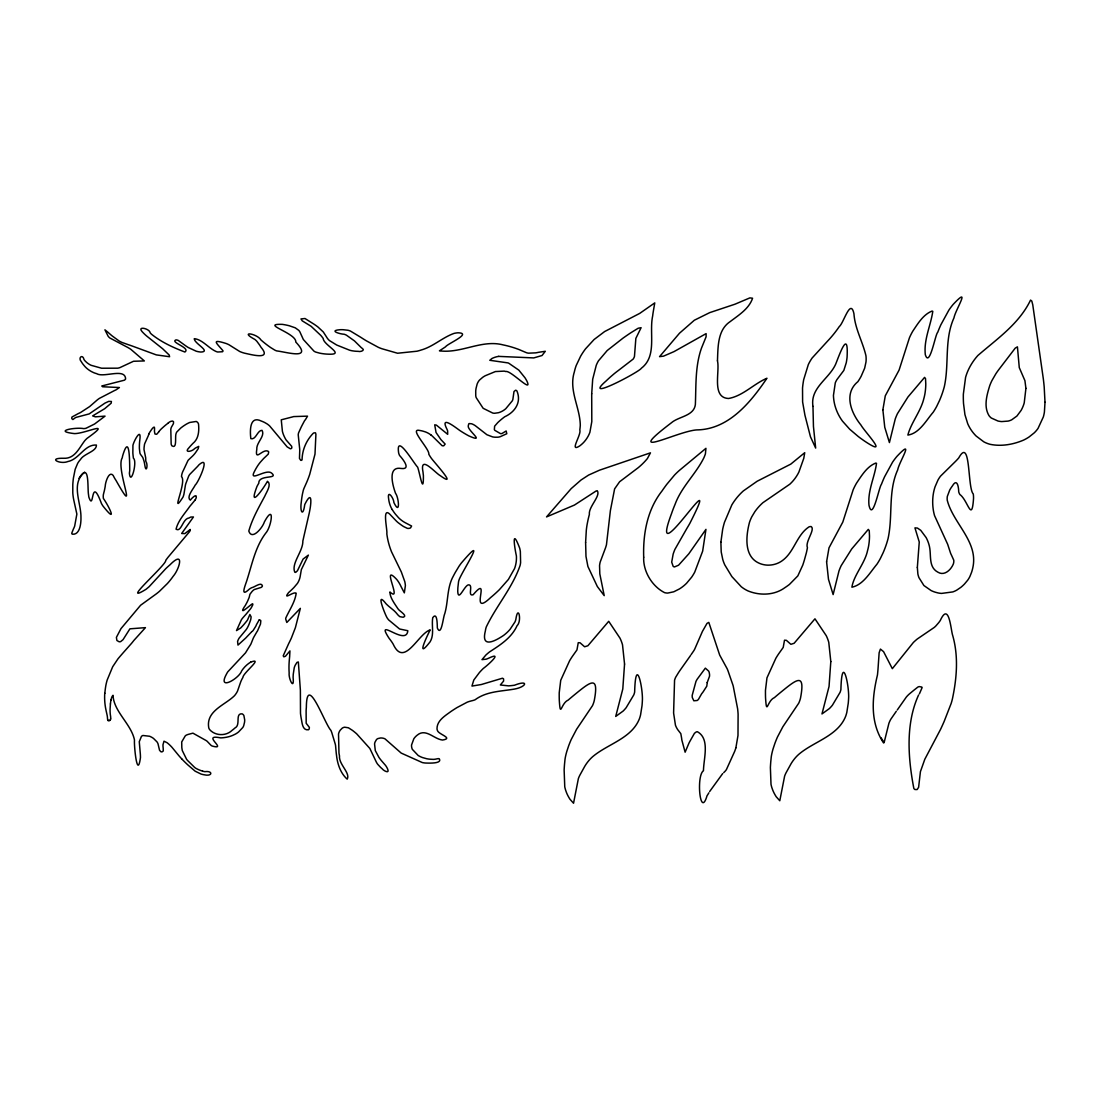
<?xml version="1.0" encoding="UTF-8"?>
<svg xmlns="http://www.w3.org/2000/svg" width="1100" height="1100" viewBox="0 0 1100 1100"><rect width="100%" height="100%" fill="white"/><g stroke="black" fill="none" stroke-linecap="round" stroke-linejoin="round"><path stroke-width="1.5" d="M104.871 693.303L104.954 692.175A82.912 82.912 0 0 1 105.366 688.572L105.765 685.974A54.945 54.945 0 0 1 107.167 680.061L112.681 666.751L117.989 658.804A400.551 400.551 0 0 1 124.575 651.2L131.354 643.569A83.627 83.627 0 0 0 133.787 640.544L145.434 627.646L129.91 628.829L123.062 639.636L120.684 641.602A4.042 4.042 0 0 1 119.116 641.754L116.916 640.516L116.394 637.381L120.986 628.623L140.608 605.248L156.131 594A62.645 62.645 0 0 0 159.514 591.264L167.392 583.536A71.651 71.651 0 0 0 173.14 576.317C179.561 568.989 184.965 549.56 169.936 564.864A153.395 153.395 0 0 0 165.935 568.48L149.146 586.685A144.897 144.897 0 0 1 145.998 589.311C118.91 605.935 166.843 564.561 165.743 560.34A97.556 97.556 0 0 1 168.066 557.232L189.778 531.396L190.259 529.471L184.827 533.61L181.651 533.5L193.449 516.986L190.809 517.041A35.777 35.777 0 0 0 188.939 518.018C182.71 518.609 181.363 532.592 176.055 529.169C178.173 520.465 184.759 513.618 189.778 506.426A60.101 60.101 0 0 1 191.565 504.295L195.167 499.936M110.426 703.931L110.11 708.758A37.386 37.386 0 0 0 110.302 714.45L110.536 715.935A12.664 12.664 0 0 1 110.674 718.987M110.605 718.974L110.275 719.964M110.949 700.067L111.719 697.304A7.04 7.04 0 0 1 113.011 695.31C113.795 711.755 131.271 724.034 134.489 740.039C133.884 744.975 137.266 780.271 140.456 757.652A50.971 50.971 0 0 0 140.167 752.166L139.274 741.689L141.446 736.381A4.414 4.414 0 0 1 142.959 735.487L149.6 736.258A18.562 18.562 0 0 1 153.532 738.444L156.998 741.895A10.299 10.299 0 0 1 158.001 743.765L159.541 750.255L160.82 751.685A2.337 2.337 0 0 0 162.113 751.836L163.295 750.956L163.171 747.945A18.659 18.659 0 0 1 163.034 746.68A20.199 20.199 0 0 1 162.979 744.769L163.983 741.194L167.09 742.72A40.177 40.177 0 0 1 172.026 747.367L178.654 755.425A71.679 71.679 0 0 0 181.074 758.175L181.761 758.918M735.886 747.794L737.99 735.487L738.1 714.258A97.804 97.804 0 0 0 737.619 708.758L733.232 686.111A44.797 44.797 0 0 0 732.229 683.045L728.049 670.945A28.848 28.848 0 0 0 727.031 668.511L719.689 655.091L708.812 622.394L707.011 623.384L702.419 631.428L694.76 649.027A21.175 21.175 0 0 1 693.756 650.801L691.089 654.665M148.761 434.294L148.39 435.462A5.335 5.335 0 0 1 148.101 436.15L144.911 443.217A8.113 8.113 0 0 0 144.471 444.538L144.1 447.384A43.464 43.464 0 0 0 144.004 449.57L145.667 457.683A21.464 21.464 0 0 1 145.736 459.291L145.75 460.295A9.694 9.694 0 0 0 145.86 461.409C148.39 464.846 146.066 473.88 144.856 465.369A43.409 43.409 0 0 0 144.017 461.161L142.986 458.013A8.113 8.113 0 0 0 142.189 456.651L140.47 454.341A6.05 6.05 0 0 1 139.892 453.007L139.384 448.442A61.16 61.16 0 0 1 139.507 443.107A46.186 46.186 0 0 1 139.769 440.33C141.57 427.391 135.094 438.914 133.499 443.506A11.44 11.44 0 0 0 132.935 445.39L132.853 453.035A86.625 86.625 0 0 0 133.416 458.205C137.679 461.354 130.653 486.86 129.387 473.151A109.299 109.299 0 0 0 129.731 470.594C129.649 463.526 129.841 431.516 122.664 455.785A25.96 25.96 0 0 0 122.251 457.848C115.294 468.696 139.425 522.019 116.036 480.466A44.193 44.193 0 0 1 114.51 478.019L113.905 476.905A26.62 26.62 0 0 1 113.19 475.447C108.996 470.319 105.311 482.474 105.243 486.076A73.177 73.177 0 0 1 104.239 491.164A43.629 43.629 0 0 1 103.964 492.195L103.4 494.478A11.371 11.371 0 0 0 103.249 496.018A13.062 13.062 0 0 0 103.4 498.479C108.873 506.22 118.236 525.305 102.946 505.986A38.321 38.321 0 0 1 101.434 503.484C90.448 473.811 94.297 512.504 88.894 497.214A22.949 22.949 0 0 1 88.578 494.973C87.203 488.428 90.021 460.694 79.008 478.335M709.651 791.519L722.673 773.589M708.881 792.811L707.905 794.434A39.985 39.985 0 0 1 707.025 795.768C700.109 819.239 696.053 775.555 703.45 770.77C703.697 758.065 710.091 738.87 697.469 731.761A4.056 4.056 0 0 0 696.286 731.926L694.444 733.315L689.576 741.895A6.339 6.339 0 0 1 688.999 743.023L685.121 752.194L681.849 740.053A36.836 36.836 0 0 1 681.615 738.141L680.817 733.659L678.576 730.758A16.5 16.5 0 0 1 677.188 728.819L676.486 727.554A21.931 21.931 0 0 1 675.441 725.161L673.599 713.02L674.561 680.199A23.595 23.595 0 0 1 675.634 677.325L678.714 672.279A40.521 40.521 0 0 0 679.731 670.78L690.484 655.586M919.394 693.852L922.13 687.61A1.471 1.471 0 0 0 921.745 687.046L919.242 686.592A5.404 5.404 0 0 0 917.854 687.087L913.577 690.456A48.441 48.441 0 0 1 912.532 691.336L909.879 693.509A28.27 28.27 0 0 0 906.317 697.07L897.284 709.968M918.582 695.021C905.424 723.718 908.036 758.161 913.839 788.411A3.053 3.053 0 0 0 914.952 789.511L917.152 789.553L918.61 787.298L920.425 771.636L924.811 759.247L940.527 729.424A292.353 292.353 0 0 0 944.171 721.394L951.156 703.464A65.106 65.106 0 0 0 952.435 698.789C956.918 677.614 958.636 655.6 952.435 634.576C950.702 627.921 948.736 601.947 940.321 620.414A34.251 34.251 0 0 1 938.63 622.751L935.963 625.831A22.921 22.921 0 0 1 934.189 627.481L917.29 638.99A57.145 57.145 0 0 0 913.344 642.51L892.334 668.676L883.575 651.668L880.426 649.082L879.134 652.768L878.006 669.144A241.532 241.532 0 0 1 877.456 674.96C872.039 697.565 869.784 722.164 883.548 742.912M158.744 431.874L157.08 433.895A2.365 2.365 0 0 1 156.324 434.294L154.963 433.978L154.468 431.544A18.934 18.934 0 0 1 154.591 428.918C154.976 424.132 151.209 430.004 150.315 431.406A10.409 10.409 0 0 0 148.761 434.294M896.294 711.301L890.835 719.194A26.304 26.304 0 0 0 888.91 723.319L884.111 742.61L881.045 737.77M723.731 772.612L724.735 771.636A16.431 16.431 0 0 0 726.399 769.615L734.607 751.52A45.045 45.045 0 0 0 735.886 747.794M252.038 631.51L252.505 631.098A6.834 6.834 0 0 0 253.206 630.382L255.764 626.285A14.41 14.41 0 0 0 256.465 624.649L259.091 620.043M251.556 631.895L246.758 636.941A74.044 74.044 0 0 1 245.575 638.192L237.985 645.081L237.586 641.52A13.709 13.709 0 0 1 239.113 638.151L246.042 629.805A19.718 19.718 0 0 0 247.472 627.591L248.407 625.721A57.117 57.117 0 0 0 249.232 623.796L250.566 620.152A13.984 13.984 0 0 0 250.786 619.259A16.17 16.17 0 0 0 251.089 616.77L249.879 614.515L247.583 619.836A21.271 21.271 0 0 1 246.785 620.991L243.994 624.388A88.921 88.921 0 0 1 240.611 628.018L236.514 630.589L241.271 620.015A14.644 14.644 0 0 1 242.357 618.393L244.64 615.78A117.948 117.948 0 0 0 246.345 613.882L250.415 608.96A24.997 24.997 0 0 0 251.419 607.502L252.78 604.821A1.746 1.746 0 0 0 252.629 603.763C250.938 604.065 238.026 616.839 244.406 606.746A15.001 15.001 0 0 0 245.369 605.357L246.936 602.484A84.219 84.219 0 0 0 247.789 600.71L249.067 597.644A13.269 13.269 0 0 0 249.425 596.42L249.81 594.784A4.221 4.221 0 0 1 250.126 594L252.12 591.415A13.269 13.269 0 0 1 254.21 589.572L261.044 587.455A2.461 2.461 0 0 0 262.433 585.915C261.442 581.405 254.526 587.317 251.666 587.716A18.961 18.961 0 0 0 249.343 589.105C239.03 598.84 246.235 583.357 247.363 578.82C252.34 563.104 255.571 546.521 265.76 533.115C271.686 526.515 275.014 502.246 264.344 521.991C262.79 527.299 252.038 540.966 248.806 531.066C252.23 518.815 258.72 507.485 264.729 496.293C266.337 492.388 272.016 484.289 267.438 481.277C263.532 488.496 247.844 510.496 256.96 486.489A53.501 53.501 0 0 1 258.803 483.203C258.363 474.251 279.166 479.49 271.576 473.082C266.118 468.284 248.188 483.106 254.554 471.24A60.706 60.706 0 0 1 256.218 468.174L257.428 466.18A41.992 41.992 0 0 1 260.384 462.138L263.381 458.81A36.905 36.905 0 0 1 265.526 456.761L268.249 454.135L268.702 451.99A1.513 1.513 0 0 0 268.097 451.248C262.488 448.401 254.705 462.179 256.795 449.336C256.176 442.599 265.416 436.178 262.02 430.334C257.373 430.237 255.887 440.206 250.841 438.639C249.947 431.269 249.356 415.112 261.374 421.08A30.621 30.621 0 0 1 264.798 422.579L266.929 423.816A19.635 19.635 0 0 1 269.706 426.002L287.169 446.889L290.359 448.786A1.691 1.691 0 0 0 291.844 447.851L291.679 446.311L286.028 439.849A34.127 34.127 0 0 1 283.374 434.431A24.585 24.585 0 0 1 282.397 431.241L281.256 419.815L292.366 416.955A12.636 12.636 0 0 0 293.618 416.584L307.546 416.144L305.498 419.554A13.626 13.626 0 0 0 304.356 421.066L301.964 425.576A58.589 58.589 0 0 1 301.194 427.103L298.581 432.85A12.636 12.636 0 0 0 298.224 434.775L299.558 447.7A22.976 22.976 0 0 1 299.736 450.587L299.475 458.425L300.768 460.364A1.444 1.444 0 0 0 302.06 459.855C302.211 449.982 306.24 440.578 313.032 433.496A3.891 3.891 0 0 1 313.968 432.891L315.494 432.822L315.906 434.335L314.999 454.107L309.746 474.265A104.459 104.459 0 0 1 307.189 481.112A80.767 80.767 0 0 1 306.061 483.711L304.012 488.304A23.911 23.911 0 0 0 303.256 490.49L302.418 494.203A94.848 94.848 0 0 0 301.276 502.191C299.832 511.734 303.009 517.371 304.728 504.735A6.353 6.353 0 0 1 305.14 503.772C312.428 489.459 311.231 503.607 309.636 511.06A42.625 42.625 0 0 1 309.004 514.099L303.641 537.46A75.047 75.047 0 0 1 302.857 540.898C303.215 551.306 290.936 563.393 294.814 572.234A1.581 1.581 0 0 0 295.735 572.316L297.454 570.749L303.105 559.061L308.385 555.101L301.345 569.621L300.19 576.386A19.511 19.511 0 0 1 298.98 580.456L298.623 581.254A16.981 16.981 0 0 1 297.303 583.55L293.893 587.565A94.71 94.71 0 0 1 288.558 592.611C282.356 600.861 293.618 591.085 296.202 593.216C295.02 602.016 289.548 609.826 285.876 617.829A4.263 4.263 0 0 0 285.697 619.025L286.798 622.476L300.355 608.355L295.391 627.674L291.404 637.959A149.325 149.325 0 0 1 288.64 643.692L283.195 655.834L283.841 656.824L285.464 656.26L289.946 650.898L289.644 656.659A134.159 134.159 0 0 0 289.327 659.849L289.149 662.131A82.748 82.748 0 0 0 289.163 673.076C288.365 678.425 294.456 691.281 293.109 677.421A71.596 71.596 0 0 1 293.274 674.176L294.236 667.783A16.514 16.514 0 0 1 295.199 665.239L297.028 662.351L298.347 661.98L300.382 690.209L300.493 713.322A65.436 65.436 0 0 0 301.166 718.135C302.143 722.26 302.143 730.648 308.371 729.781A1.691 1.691 0 0 0 309.114 729.066L309.361 727.911A3.355 3.355 0 0 0 309.293 727.293L306.185 723.264L306.116 710.737A78.677 78.677 0 0 1 306.364 707.204C306.625 671.852 324.94 724.501 330.88 730.317A34.196 34.196 0 0 1 331.801 732.655L335.225 743.985A18.343 18.343 0 0 1 335.555 745.553L336.188 752.551A51.081 51.081 0 0 0 336.504 755.15C337.397 763.895 340.532 773.327 347.201 779.157C350.625 772.997 338.553 764.239 339.501 755.947A39.449 39.449 0 0 1 338.965 752.964L338.525 734.112A9.213 9.213 0 0 1 339.13 732.119A10.643 10.643 0 0 1 340.23 730.18L342.265 728.131A5.72 5.72 0 0 1 344.671 727.21L348.411 727.787L352.426 730.359A80.63 80.63 0 0 1 356.689 733.838L369.861 748.481L376.365 762.149A16.211 16.211 0 0 0 377.699 764.266L380.435 767.236A49.376 49.376 0 0 0 382.25 768.859C383.433 770.66 389.757 774.029 387.764 769.367A18.453 18.453 0 0 0 387.393 768.515A16.569 16.569 0 0 0 385.385 765.215L381.879 761.186A48.84 48.84 0 0 1 378.895 757.336L375.293 750.585L374.564 743.999A10.725 10.725 0 0 1 375.018 742.156L376.461 739.612A4.702 4.702 0 0 1 377.891 738.581L380.462 737.99A10.01 10.01 0 0 1 382.553 738.1L383.212 738.224A8.099 8.099 0 0 1 385 738.856L401.197 753.088L422.276 762.548A22.413 22.413 0 0 0 425.26 763.015C428.711 763.139 442.434 763.812 439.312 758.808A3.204 3.204 0 0 0 438.034 758.643L435.476 759.151A13.42 13.42 0 0 1 433.276 759.371L429.495 759.165A35.131 35.131 0 0 1 426.456 758.67L422.592 757.584A24.131 24.131 0 0 1 418.151 755.466L412.308 749.32A9.584 9.584 0 0 1 411.551 744.975L413.82 738.787A16.019 16.019 0 0 1 417.257 735.144C425.769 727.925 433.991 739.145 442.544 740.039C453.351 738.32 439.973 734.786 437.786 731.211A6.408 6.408 0 0 1 437.016 728.942C436.769 720.582 445.239 715.701 451.124 711.37A155.966 155.966 0 0 1 456.995 707.589L467.239 702.171A29.824 29.824 0 0 1 470.511 701.112L472.959 700.494A17.572 17.572 0 0 0 475.076 699.779C486.805 691.158 501.036 691.446 514.69 689.026C526.694 686.812 529.059 679.484 514.47 685.231A86.927 86.927 0 0 1 508.599 685.864L500.335 684.984L503.594 681.079L503.58 678.851L502.466 678.219L481.36 684.516L471.955 686.084L473.797 680.034L479.435 672.513A79.269 79.269 0 0 1 483.395 668.374C486.984 665.857 504.02 650.829 488.716 658.185A39.848 39.848 0 0 1 486.172 659.175L481.993 659.643L485.815 655.105A55.206 55.206 0 0 1 489.638 651.846C500.362 644.902 511.569 637.794 517.069 625.68C522.129 621.033 518.169 603.694 515.859 619.314A14.506 14.506 0 0 1 514.965 621.94L510.194 629.145A34.32 34.32 0 0 1 507.691 631.881L506.935 632.596A41.057 41.057 0 0 1 503.539 635.442C494.918 641.245 480.769 648.711 485.389 630.822A19.759 19.759 0 0 1 486.283 626.945C496.32 605.908 512.421 587.771 520.08 565.51A22.44 22.44 0 0 0 520.602 562.526L520.355 551.623A31.047 31.047 0 0 0 519.654 548.075C511.541 526.845 514.415 546.989 516.381 555.83A29.549 29.549 0 0 1 516.45 558.305A30.731 30.731 0 0 1 515.68 564.754A29.741 29.741 0 0 1 514.525 568.618L508.406 579.425L499.414 589.641A135.011 135.011 0 0 1 490.6 597.589C468.064 618.942 492.209 572.413 473.124 594.756C467.074 596.736 473.853 584.361 468.339 584.856C464.255 585.805 458.439 601.906 457.751 591.731A93.802 93.802 0 0 1 457.875 587.675L458.521 581.873A18.274 18.274 0 0 1 459.374 579.013C464.118 568.191 488.043 531.671 461.312 563.076A54.601 54.601 0 0 0 458.989 566.308L455.317 572.385A156.186 156.186 0 0 0 453.337 576.084C446.861 587.606 448.374 601.356 444.744 613.745C443.135 616.894 441.389 637.326 437.346 628.031C437.209 625.02 437.388 611.27 432.754 617.65C431.379 625.543 434.486 634.562 430.155 641.74C415.346 660.743 427.171 635.635 430.224 629.874C418.234 633.476 404.25 668.195 393.25 644.27A37.758 37.758 0 0 0 392.013 642.29A50.792 50.792 0 0 0 389.18 638.44C374.11 615.423 406.299 647.061 407.811 630.726L399.589 628.994L388.685 619.946A17.559 17.559 0 0 1 387.049 617.732C385.069 614.419 375.045 589.614 386.045 603.763A65.835 65.835 0 0 0 388.768 606.306L393.539 610.239A25.011 25.011 0 0 1 394.543 611.146A31.254 31.254 0 0 1 397.691 614.694L399.699 616.605L402.284 617.127A25.547 25.547 0 0 0 403.549 617.169C407.949 615.643 398.874 610.816 397.842 608.63C394.68 603.707 389.868 597.575 389.909 591.965C402.985 603.735 380.119 561.674 396.77 579.521A33.536 33.536 0 0 1 399.355 583.303A31.927 31.927 0 0 1 400.978 586.424L404.332 592.873L405.391 585.64A28.696 28.696 0 0 0 404.772 581.57L401.362 572.041L391.559 551.87A71.94 71.94 0 0 1 386.815 533.789C387.709 530.145 381.123 503.745 391.27 515.763A109.093 109.093 0 0 1 393.759 518.361L396.413 521.111A28.091 28.091 0 0 0 398.159 522.679L400.895 524.727A70.62 70.62 0 0 0 403.645 526.57L407.234 528.303A4.51 4.51 0 0 0 408.815 528.399A4.895 4.895 0 0 0 410.575 527.849L411.592 526.034L406.409 523.325A28.902 28.902 0 0 1 398.612 517.784L395.478 514.223A63.401 63.401 0 0 1 393.896 512.132L392.136 509.465M84.645 472.216C70.524 483.533 81.153 502.466 80.96 517.33C81.125 522.995 80.066 535.219 72.256 534.188A1.513 1.513 0 0 1 71.761 533.184L73.411 529.004A28.889 28.889 0 0 0 74.662 526.158L76.862 514.085L73.755 499.936A50.559 50.559 0 0 1 72.792 492.841L72.792 484.743A92.469 92.469 0 0 1 73.411 478.101L75.171 469.301L77.646 463.389A22.358 22.358 0 0 1 80.451 459.539C83.834 453.599 96.745 451.522 96.415 445.06C84.59 444.207 79.186 459.388 67.87 461.533C59.922 464.777 47.218 457.848 63.704 458.274C74.951 458.879 79.117 447.893 84.879 440.564A31.171 31.171 0 0 1 87.12 438.309C113.589 419.32 85.566 433.799 74.305 433.592C52.319 431.021 76.189 427.02 83.614 428.615A10.367 10.367 0 0 0 86.047 428.257L94.559 424.022L105.05 416.13L95.411 416.845L92.647 415.896L104.692 408.691L111.169 403.219L111.416 401.459L108.721 401.376L104.968 403.109L89.169 413.916L75.9 417.422A8.071 8.071 0 0 0 74.621 418.234L72.903 419.54L71.885 418.715A2.118 2.118 0 0 1 72.05 416.969L78.389 413.531A28.297 28.297 0 0 0 80.685 412.418L89.609 406.601L96.993 400.166A25.506 25.506 0 0 1 99.399 398.379L114.249 390.679A51.287 51.287 0 0 1 115.926 389.922L119.405 387.53L102.63 386.76L101.764 385.99L124.382 380.201A5.651 5.651 0 0 0 125.606 379.033C125.359 367.482 103.689 378.125 96.635 373.643A21.216 21.216 0 0 1 93.583 372.611L91.63 371.663A26.689 26.689 0 0 1 87.134 368.624A24.571 24.571 0 0 1 84.92 366.506L83.119 364.348A30.319 30.319 0 0 1 81.317 361.694C77.66 357.734 82.72 353.623 84.026 359.59A11.908 11.908 0 0 0 85.085 360.924L86.556 362.34A21.643 21.643 0 0 0 88.894 364.072L89.485 364.444A16.803 16.803 0 0 0 91.245 365.337L101.599 368.225L117.714 368.184A15.744 15.744 0 0 0 119.996 367.579L133.512 361.268L144.347 360.938L130.873 349.36A46.461 46.461 0 0 0 127.71 347.421L109.821 337.975A12.458 12.458 0 0 1 108.116 336.188L104.926 329.821L108.075 332.365A114.249 114.249 0 0 0 112.131 335.899L118.979 340.89A28.6 28.6 0 0 0 122.21 342.526L128.494 344.754A135.121 135.121 0 0 1 132.289 346.06L156.296 354.888L169.606 356.73L169.166 354.998L162.69 348.782L146.974 336.284A46.269 46.269 0 0 1 142.01 331.512C136.978 325.738 149.655 328.597 150.15 332.736A9.914 9.914 0 0 0 151.635 334.331C161.535 342.238 173.154 347.545 184.91 352.027C190.946 347.765 169.551 342.251 176.028 339.873A7.975 7.975 0 0 1 178.214 340.395L185.075 345.373A51.824 51.824 0 0 0 188.292 347.531L196.171 351.189A23.114 23.114 0 0 0 200.901 352.041C211.489 351.643 194.109 343.434 194.274 338.676C202.235 339.419 208.34 347.93 215.751 351.34A10.134 10.134 0 0 0 217.731 352L222.489 351.739A1.416 1.416 0 0 0 223.025 350.831C217.154 343.626 210.059 338.415 226.146 343.502A23.251 23.251 0 0 1 229.116 344.836L239.731 351.505A31.68 31.68 0 0 0 244.833 353.251C250.924 354.475 272.401 360.553 261.002 347.256A116.683 116.683 0 0 0 259.531 344.919L256.905 341.357A16.101 16.101 0 0 0 254.856 339.433C238.7 330.756 256.919 333.396 260.934 339.955A107.896 107.896 0 0 0 270.6 347.518L274.766 350.089A16.83 16.83 0 0 0 276.691 350.914C287.183 352.11 313.17 360.415 295.776 342.031C296.643 333.053 259.449 323.62 282.384 324.376A65.01 65.01 0 0 1 289.355 325.779L295.268 327.827L298.732 330.33A8.828 8.828 0 0 1 299.901 331.939L303.353 339.515L313.954 351.12A8.814 8.814 0 0 0 315.728 352.082L319.55 353.127A50.71 50.71 0 0 0 328.364 354.172C346.143 354.998 323.482 345.207 323.194 338.484A32.807 32.807 0 0 0 320.774 335.39L311.135 326.315L302.239 320.843L300.974 318.918L304.989 318.519L313.857 324.087A64.116 64.116 0 0 1 317.955 327.002L323.304 331.98L327.415 338.346A16.184 16.184 0 0 0 329.532 340.629L336.724 345.043L349.553 350.171A25.438 25.438 0 0 0 352.357 350.831L354.544 351.134A41.057 41.057 0 0 0 358.119 351.34C360.291 352.179 365.832 350.322 362.038 348.205A10.849 10.849 0 0 1 360.896 347.27L354.434 340.876L346.418 335.17A13.723 13.723 0 0 0 344.066 334.221C339.501 334.043 328.639 330.55 340.065 329.711A42.323 42.323 0 0 1 343.118 329.711L347.93 330.248A15.042 15.042 0 0 1 350.391 331.031L360.594 337.191A174.13 174.13 0 0 0 366.506 340.904L378.304 347.311A43.821 43.821 0 0 0 382.154 348.81L397.554 353.237L416.969 351.216A52.181 52.181 0 0 0 421.039 350.061C433.111 346.706 442.393 337.535 454.011 333.41A24.296 24.296 0 0 1 458.04 332.791C472.643 333.218 447.288 343.778 445.569 346.789A283.993 283.993 0 0 1 439.45 350.804C461.354 353.801 481.594 339.212 503.209 344.919A97.996 97.996 0 0 1 513.026 347.462A109.079 109.079 0 0 1 518.966 349.525L526.35 352.66A9.845 9.845 0 0 0 528.536 353.169L535.618 352.866A34.87 34.87 0 0 0 538.491 352.316L545.298 351.285L542.025 355.52L533.748 357.913L498.671 356.386M168.218 423.06C169.537 421.369 174.721 419.402 173.47 423.349A5.72 5.72 0 0 1 173.126 424.215L171.463 427.103A8.745 8.745 0 0 0 170.803 429.344L171.16 443.96A5.349 5.349 0 0 0 171.861 445.789C177.375 449.501 174.749 436.59 176.083 433.565A6.242 6.242 0 0 1 176.77 432.039L180.647 428.134A51.59 51.59 0 0 1 184.03 425.631L186.079 424.325A31.735 31.735 0 0 1 189.736 422.469L196.185 421.465A3.781 3.781 0 0 1 197.532 422.359L197.863 422.744A4.152 4.152 0 0 1 198.522 424.078C199.196 430.801 198.742 438.721 193.022 443.314A74.992 74.992 0 0 0 188.994 447.728C183.48 453.214 192.17 451.578 194.562 448.649A22.289 22.289 0 0 0 195.58 447.961L198.742 446.38L198.261 448.553A30.14 30.14 0 0 1 197.395 449.914L195.924 452.072A25.218 25.218 0 0 1 194.92 453.447A29.865 29.865 0 0 1 192.789 455.84A24.943 24.943 0 0 1 191.606 456.967L188.292 460.116A6.93 6.93 0 0 0 187.509 461.533L183.494 470.154A16.363 16.363 0 0 0 181.789 474.623L181.692 475.104A11.962 11.962 0 0 0 181.514 476.671C187.11 481.869 169.593 517.935 183.054 497.007A22.853 22.853 0 0 0 183.947 494.12L185.419 485.155A18.012 18.012 0 0 1 185.941 483.326L188.623 476.245A13.709 13.709 0 0 1 189.654 474.513L197.189 466.826A20.034 20.034 0 0 0 198.784 464.984C211.351 453.777 198.206 482.79 195.264 484.976C193.421 488.881 186.024 497.076 190.314 500.17C191.359 498.63 196.982 492.731 196.281 497.571A10.918 10.918 0 0 1 195.167 499.936M250.676 662.159C264.124 656.934 242.853 673.076 242.907 677.449A27.473 27.473 0 0 0 240.309 683.059L237.531 691.075A21.587 21.587 0 0 1 234.465 695.723C224.881 705.169 205.755 710.944 208.752 727.829A6.793 6.793 0 0 0 209.646 729.616C215.256 735.982 226.022 736.285 232.127 730.331A46.324 46.324 0 0 0 235.125 727.856C240.914 725.093 234.809 713.13 242.137 713.845A4.042 4.042 0 0 1 243.897 715.591L244.695 719.909A20.432 20.432 0 0 1 244.544 722.219L243.691 725.739A10.161 10.161 0 0 1 242.784 727.513L238.631 731.899A22.055 22.055 0 0 1 235.262 734.168L232.65 735.405A31.584 31.584 0 0 1 226.339 737.261L224.056 737.619A41.841 41.841 0 0 1 220.701 737.894C200.117 733.673 228.635 750.558 212.204 746.034A6.174 6.174 0 0 1 210.87 745.181L207.171 741.317A8.759 8.759 0 0 0 205.961 740.451L192.926 733.164L188.292 734.388A16.761 16.761 0 0 0 187.22 734.745A8.621 8.621 0 0 0 186.299 735.144L185.708 735.515A2.943 2.943 0 0 0 185.157 736.051L181.706 741.95L181.816 747.601A69.383 69.383 0 0 0 182.298 750.558L186.56 759.234A17.848 17.848 0 0 0 187.468 760.375L194.631 767.415A13.159 13.159 0 0 0 196.419 768.625L198.742 769.725A48.524 48.524 0 0 0 201.218 770.674L202.565 771.114M431.145 435.119L431.709 435.572A18.7 18.7 0 0 1 433.139 436.893L442.049 445.665A3.685 3.685 0 0 0 443.781 445.761L445.143 444.084L441.966 440.701A18.068 18.068 0 0 1 440.853 439.505L436.054 432.52L434.706 424.82L436.397 425.123L447.686 434.321L447.631 430.953A17.724 17.724 0 0 0 447.013 429.33C439.395 414.439 455.95 427.859 460.089 430.678A115.569 115.569 0 0 0 468.82 435.889C484.454 442.805 471.034 433.043 468.518 427.584A5.899 5.899 0 0 1 468.229 426.002L468.724 423.954A1.403 1.403 0 0 1 469.246 423.555L471.694 423.803A16.857 16.857 0 0 1 475.365 425.741L486.929 434.748L492.635 436.906A23.293 23.293 0 0 0 495.055 437.209L497.86 437.195A11.55 11.55 0 0 0 500.252 436.686L506.797 433.73L506.165 430.98L501.944 433.538A6.765 6.765 0 0 1 500.473 433.62L494.862 430.361A2.461 2.461 0 0 1 494.354 429.522L494.629 426.181L497.819 422.538A71.335 71.335 0 0 1 504.735 416.763C515.102 412.005 521.661 402.215 516.904 390.913A1.98 1.98 0 0 0 515.543 390.252L513.989 391.559L512.848 399.493A8.305 8.305 0 0 1 512.311 400.812L505.835 408.65A18.824 18.824 0 0 1 500.555 411.978A17.682 17.682 0 0 1 498.286 412.748L494.601 413.256A8.662 8.662 0 0 1 492.676 413.022L483.147 408.293L476.19 397.636A11.578 11.578 0 0 1 475.75 395.78L475.723 390.967A36.616 36.616 0 0 1 476.053 388.355L477.125 384.134A14.176 14.176 0 0 1 478.156 381.961A12.292 12.292 0 0 1 479.559 380.022L482.707 377.314A26.826 26.826 0 0 1 485.293 375.719L495.413 371.553L504.171 371.126A8.883 8.883 0 0 1 505.711 371.525C510.592 369.848 533.115 394.295 526.873 381.013A57.2 57.2 0 0 0 525.002 377.795L518.815 370.123L509.933 364.031A8.387 8.387 0 0 0 508.076 362.918L489.803 360.291L491.906 358.518A22.894 22.894 0 0 1 498.671 356.373M108.047 720.445L107.676 719.702M431.145 435.119A21.546 21.546 0 0 0 425.191 431.832L422.482 431.021A31.707 31.707 0 0 0 419.829 430.485C408.183 427.625 429.949 449.212 428.821 454.286A52.25 52.25 0 0 0 431.186 458.04C433.538 461.574 458.837 489.005 440.357 475.723C435.036 472.821 419.444 454.039 423.019 472.147A105.916 105.916 0 0 0 423.404 475.668C423.514 496.444 419.678 472.436 417.629 467.143C413.902 463.499 395.67 432.19 398.626 452.842A12.609 12.609 0 0 0 399.575 455.482C402.737 458.975 411.661 469.92 401.074 468.462C387.104 465.987 392.837 486.021 395.574 493.377C398.832 497.447 400.469 516.202 393.896 502.549C393.69 497.819 386.994 488.922 388.658 499.029A27.019 27.019 0 0 0 392.109 509.493M259.091 620.043A1.43 1.43 0 0 1 260.824 620.785L260.494 624.058L257.482 630.96A8.168 8.168 0 0 1 256.891 631.799L253.633 637.45A64.955 64.955 0 0 0 252.945 638.976L251.817 641.822A66.275 66.275 0 0 1 250.745 644.38L245.506 652.877L227.837 671.77A21.079 21.079 0 0 0 226.531 673.998C216.879 691.625 239.181 678.507 241.629 670.945A29.013 29.013 0 0 1 250.649 662.118M202.565 771.114A19.03 19.03 0 0 0 204.792 771.65C213.221 770.481 212.603 776.793 204.174 774.785A25.41 25.41 0 0 1 200.998 774.029L195.167 771.196L188.169 765.201A120.642 120.642 0 0 1 181.761 758.918M110.44 703.931A48.551 48.551 0 0 1 110.949 700.067M110.165 719.923A1.403 1.403 0 0 1 108.006 720.514M107.676 719.702A4.785 4.785 0 0 1 107.539 718.85L107.498 718.19A22.138 22.138 0 0 0 107.085 715.069L106.026 710.27A61.036 61.036 0 0 1 104.748 693.289M168.231 423.074A53.006 53.006 0 0 0 164.271 426.236L162.03 428.244A24.392 24.392 0 0 0 158.703 431.846M591.704 393.772L591.8 421.616L589.889 432.341A29.59 29.59 0 0 1 584.609 441.348A29.013 29.013 0 0 1 582.148 443.891A30.965 30.965 0 0 1 579.549 446.022C568.824 452.76 581.598 434.775 579.824 429.935A75.364 75.364 0 0 0 580.291 425.219C580.002 407.275 568.521 390.28 574.351 371.896A47.396 47.396 0 0 1 576.235 365.447L580.635 356.194A71.308 71.308 0 0 1 585.53 348.837L594.082 339.529L604.629 331.554L639.732 313.39L654.761 302.899L653.331 311.286A75.226 75.226 0 0 0 652.658 315.961C648.945 333.053 657.319 356.015 641.396 368.211C639.32 372.034 581.446 402.476 606.059 380.999A156.709 156.709 0 0 1 610.995 376.447L614.171 373.739A99.536 99.536 0 0 1 618.434 370.439L633.132 359.109A8.841 8.841 0 0 0 634.466 356.414L635.855 338.401L641.094 327.69L638.151 328.254L630.63 332.901A323.84 323.84 0 0 0 623.026 338.126L607.2 350.529L598.455 360.841A30.071 30.071 0 0 0 596.255 365.324L592.694 379.225L591.704 393.772M624.553 664.07L622.793 688.971L615.725 716.43L623.15 711.04A41.745 41.745 0 0 0 626.161 707.685L633.82 694.842A23.554 23.554 0 0 0 634.645 692.092C635.607 656.232 642.524 684.956 642.428 699.256A109.147 109.147 0 0 1 642.001 705.815L640.571 714.862A42.639 42.639 0 0 1 639.457 718.657C631.744 738.389 608.107 743.793 593.01 756.401A35.846 35.846 0 0 0 589.793 759.509A41.992 41.992 0 0 0 584.788 766.26L579.769 775.349A28.022 28.022 0 0 0 578.366 778.635L573.54 803.234L569.924 799.191A60.899 60.899 0 0 1 568.645 797.046L567.848 795.575A33.646 33.646 0 0 1 566.376 792.275L565.675 790.309A32.546 32.546 0 0 1 564.754 786.761L564.135 770A211.75 211.75 0 0 1 564.506 764.404L564.987 759.564A39.119 39.119 0 0 1 565.414 757.006A68.888 68.888 0 0 1 566.885 751.162L568.659 745.841A112.681 112.681 0 0 1 571.202 739.544L576.606 729.259L592.487 705.664A28.078 28.078 0 0 0 594.275 700.521C599.266 674.286 590.274 681.862 574.214 695.007A270.518 270.518 0 0 0 568.109 700.15C560.835 703.216 560.533 718.891 559.295 700.384A156.915 156.915 0 0 1 559.226 692.739L560.725 680.295L569.607 660.743A89.141 89.141 0 0 1 572.275 656.521L576.964 649.908L578.256 642.675L580.112 642.812L584.609 646.786L587.881 645.755L608.712 621.308L619.974 638.138A38.693 38.693 0 0 1 622.518 644.834L624.553 664.07M643.692 557.205C643.019 571.34 652.107 586.369 664.579 592.639A11.935 11.935 0 0 0 667.796 593.065L673.777 591.786L679.401 588.954A39.944 39.944 0 0 0 686.565 583.275L691.598 577.239A48.661 48.661 0 0 0 694.774 572.027L702.652 551.155L705.952 529.361L688.82 553.795L678.535 565.235L674.479 566.926A2.599 2.599 0 0 1 673.145 566.308L671.701 562.155L673.145 554.152A54.436 54.436 0 0 1 674.905 549.395L686.812 528.523A203.363 203.363 0 0 0 689.851 523.339C726.729 450.862 646.553 580.291 671.509 513.673A136.51 136.51 0 0 1 675.084 504.309C681.464 486.888 695.736 474.183 703.876 457.806A48.469 48.469 0 0 0 705.402 453.901L705.939 448.332L679.456 470.346A76.477 76.477 0 0 0 674.479 475.118L666.793 484.316A178.764 178.764 0 0 0 661.98 491.013C647.199 509.809 642.95 533.871 643.692 557.205M826.595 561.811L828.479 579.301L833.126 594.591L838.984 570.941A58.41 58.41 0 0 1 841.197 565.634L851.702 548.969L868.299 529.389L869.247 530.654L869.495 536.016A65.285 65.285 0 0 1 869.179 541.942L868.918 544.06A48.482 48.482 0 0 1 867.584 550.467C864.93 563.406 853.779 575.121 851.895 587.207C863.253 584.815 869.921 572.564 876.934 564.231A71.679 71.679 0 0 0 880.468 558.291L883.176 552.654A97.323 97.323 0 0 0 888.044 538.67C893.062 515.982 887.838 491.618 897.71 469.837C899.112 461.876 915.434 436.728 896.926 456.39A68.516 68.516 0 0 0 892.54 462.206L884.579 476.795A136.978 136.978 0 0 0 881.402 484.371C878.955 487.066 872.644 522.197 868.973 505.175C867.584 490.586 874.72 477.111 876.508 463.361L875.82 463.045C867.006 466.469 861.616 475.599 856.515 483.175A61.311 61.311 0 0 0 853.16 489.803L842.793 522.101L829.001 547.841L826.595 561.811M830.803 661.595L829.043 686.482L821.975 713.941L829.4 708.551A41.745 41.745 0 0 0 832.411 705.21L840.07 692.354A23.554 23.554 0 0 0 840.895 689.604C841.857 654.184 848.691 681.973 848.678 696.781A109.147 109.147 0 0 1 848.237 703.326L846.821 712.374A42.639 42.639 0 0 1 845.707 716.169C837.994 735.914 814.357 741.304 799.26 753.926A35.846 35.846 0 0 0 796.043 757.034A41.992 41.992 0 0 0 791.037 763.771L786.019 772.86A28.022 28.022 0 0 0 784.616 776.146L779.79 800.745L776.174 796.702A60.899 60.899 0 0 1 774.895 794.558L774.098 793.086A33.646 33.646 0 0 1 772.626 789.786L771.925 787.834A32.546 32.546 0 0 1 771.004 784.273L770.385 767.511A211.75 211.75 0 0 1 770.756 761.915L771.237 757.075A39.119 39.119 0 0 1 771.664 754.531A68.888 68.888 0 0 1 773.135 748.674L774.909 743.352A112.681 112.681 0 0 1 777.452 737.055L782.856 726.77L798.737 703.175A28.078 28.078 0 0 0 800.525 698.033C805.503 671.798 796.524 679.388 780.464 692.519A270.518 270.518 0 0 0 774.359 697.661C767.071 700.727 766.782 716.416 765.545 697.895A156.915 156.915 0 0 1 765.476 690.264L766.975 677.82L775.857 658.268A89.141 89.141 0 0 1 778.525 654.033L783.214 647.433L784.506 640.2L786.362 640.324L790.859 644.311L794.131 643.28L814.963 618.819L826.224 635.649A38.693 38.693 0 0 1 828.768 642.345L830.803 661.595M882.874 409.791L884.758 427.281L889.419 442.571L895.263 418.921A58.41 58.41 0 0 1 897.476 413.614L907.981 396.962L924.577 377.382L925.526 378.634L925.787 383.996A65.285 65.285 0 0 1 925.457 389.922L925.196 392.054A48.482 48.482 0 0 1 923.876 398.447C920.782 411.469 911.116 422.579 907.857 435.078C919.38 433.414 926.145 420.393 933.213 412.211A71.679 71.679 0 0 0 936.746 406.285L939.455 400.634A97.323 97.323 0 0 0 944.322 386.664C949.341 363.962 944.116 339.611 953.989 317.817C955.391 309.856 971.713 284.721 953.205 304.37A68.516 68.516 0 0 0 948.832 310.2L940.857 324.789A136.978 136.978 0 0 0 937.695 332.365C935.33 333.988 929.582 368.404 925.306 354.668C923.643 339.584 930.751 325.545 932.786 311.355L932.112 311.039C923.285 314.462 917.895 323.593 912.794 331.155A61.311 61.311 0 0 0 909.439 337.796L899.085 370.095L885.28 395.821L882.874 409.791M812.969 406.409L813.45 426.456L815.664 448.085L810.466 436.783L804.939 415.209L802.615 401.967L802.532 388.066A85.608 85.608 0 0 1 803.701 379.61L808.321 364.581A44.88 44.88 0 0 1 812.13 358.009L827.736 340.931A111.512 111.512 0 0 0 833.883 333.877A120.821 120.821 0 0 0 839.286 326.562C843.714 323.07 850.534 297.632 853.944 313.761C854.947 328.584 862.62 341.522 865.934 355.685A27.858 27.858 0 0 1 865.989 361.996L864.669 368.17L861.162 376.255A62.989 62.989 0 0 1 857.89 381.659C843.452 393.511 850.987 412.844 860.888 424.957C864.999 432.231 890.23 458.178 864.751 441.21A140.484 140.484 0 0 1 858.206 436.466L849.709 429.234L842.504 421.163A47.41 47.41 0 0 1 835.711 408.072L835.037 405.886A44.055 44.055 0 0 1 833.442 395.436L835.285 382.855A20.336 20.336 0 0 1 836.949 379.569L843.838 370.411L846.258 362.739A72.627 72.627 0 0 0 847.082 357.225C848.567 328.804 839.891 353.471 835.725 364.031C829.166 378.978 809.971 387.668 812.969 406.409M1045 402.284L1044.409 412.005A40.109 40.109 0 0 1 1043.336 416.941L1038.043 428.395A29.934 29.934 0 0 1 1034.124 432.946L1029.16 436.906A44.399 44.399 0 0 1 1023.591 440.096C1013.237 444.524 1001.33 446.641 990.179 444.331A28.531 28.531 0 0 1 983.785 441.815L976.126 436.026A40.081 40.081 0 0 1 970.805 429.467A38.335 38.335 0 0 1 967.711 423.692L964.934 414.659L963.518 403.466A107.938 107.938 0 0 1 963.352 394.13L965.58 377.41A49.541 49.541 0 0 1 967.973 370.714L968.935 368.651A58.231 58.231 0 0 1 977.845 355.52C997.219 338.745 1019.164 323.771 1030.549 300.094L1031.8 301.056L1032.763 304.81L1043.322 378.826A262.57 262.57 0 0 1 1044.202 387.049L1045 402.284M717.461 360.814C720.06 371.607 711.315 397.829 728.585 398.489C742.995 395.931 753.72 383.845 766.947 378.249C750.901 401.967 728.846 429.495 696.836 429.908C677.284 431.062 620.881 461.244 671.344 422.826C678.7 416.364 693.908 416.185 695.365 404.566C696.066 387.736 695.269 370.604 699.627 354.159A70.744 70.744 0 0 1 701.553 347.957L706.09 336.806L706.117 333.616L673.984 351.629L663.506 356.152L659.56 356.647L679.525 333.19L694.348 320.224L709.734 312.62L735.006 304.191L749.898 297.88L752.579 298.238C749.031 308.825 738.636 315.15 730.166 321.613C717.365 330.055 718.066 347.284 717.461 360.814M917.345 567.408L917.881 574.035A23.609 23.609 0 0 0 918.968 577.665L923.904 585.53L931.136 590.576A32.34 32.34 0 0 0 935.247 592.199L937.888 592.9A24.723 24.723 0 0 0 941.6 593.409L952.765 591.924A23.843 23.843 0 0 0 956.766 590.123L960.809 587.373A38.802 38.802 0 0 0 964.562 583.935L967.656 580.236A26.812 26.812 0 0 0 969.939 576.414L971.602 572.234A47.919 47.919 0 0 0 972.881 567.449C978.409 541.502 953.191 523.531 947.251 500.239A13.503 13.503 0 0 1 947.334 496.389L949.726 490.036A32.876 32.876 0 0 1 952.325 486.049C957.138 477.716 958.636 486.901 958.705 491.783A10.863 10.863 0 0 0 959.86 494.505C967.849 500.143 971.795 523.449 973.527 498.644A26.799 26.799 0 0 0 973.266 493.955C967.367 488.221 970.942 435.765 958.746 457.93A69.025 69.025 0 0 1 955.199 461.711L940.527 476.163A31.845 31.845 0 0 0 937.942 480.136L935.055 486.805A46.172 46.172 0 0 0 932.938 496.801L932.773 498.933A52.828 52.828 0 0 0 932.992 507.54L933.254 509.644A46.929 46.929 0 0 0 934.574 515.68L947.65 544.252L950.428 552.736A10.849 10.849 0 0 0 951.335 554.84L953.769 560.202A8.553 8.553 0 0 1 953.727 562.32A8.071 8.071 0 0 1 953.164 564.396C950.689 570.048 944.268 576.207 937.86 572.165C928.276 567.077 931.411 555.404 929.486 546.7A34.609 34.609 0 0 0 927.878 541.379A37.909 37.909 0 0 0 926.131 537.584L920.727 530.31L917.469 528.082L914.939 527.862L919.256 541.998L917.345 567.408M585.612 542.451L585.984 556.421L587.909 566.486L597.341 586.534L604.216 595.636L599.816 573.898L599.555 565.62A25.616 25.616 0 0 1 600.201 562.031L605.454 548.034A48.276 48.276 0 0 0 606.471 544.679L610.39 510.606L614.611 488.881L619.602 481.759L638.289 467.638A68.571 68.571 0 0 0 647.377 458.59L650.457 452.842L599.486 470.195L588.638 475.049L581.048 479.999L571.189 488.62L546.535 516.918L574.434 505.065L595.994 491.067A9.061 9.061 0 0 1 597.259 490.737C601.04 495.825 588.294 506.935 589.38 514.429A125.359 125.359 0 0 0 587.909 520.451L587.152 524.301A86.323 86.323 0 0 0 586.314 530.214L585.612 542.451M1025.915 388.382L1024.237 402.806A31.419 31.419 0 0 1 1022.945 406.601A33.591 33.591 0 0 1 1021.089 410.424L1016.923 416.034L1011.684 419.829A17.421 17.421 0 0 1 1008.109 421.094L1001.742 421.575A24.269 24.269 0 0 1 997.947 421.011L991.348 418.041A11.811 11.811 0 0 1 988.941 415.539C983.551 406.45 986.824 395.092 989.725 385.701A52.498 52.498 0 0 1 991.952 380.545L995.844 373.808A76.395 76.395 0 0 1 999.24 369.036L1015.204 348.15L1017.431 346.844L1019.274 367.62L1024.925 380.669L1025.915 388.382M707.218 682.523L706.791 686.166L703.285 691.625A19.14 19.14 0 0 1 701.717 693.646L698.5 699.284A5.624 5.624 0 0 1 697.152 700.494L693.839 700.783L692.326 697.606A11.275 11.275 0 0 1 692.202 695.324L695.956 681.45A22.921 22.921 0 0 1 697.235 679.154L705.348 668.154L708.593 671.041A5.885 5.885 0 0 1 709.184 672.348L709.514 674.163A13.654 13.654 0 0 1 709.527 676.225L707.218 682.523M720.885 542.19L721.215 551.966L722.755 559.474A41.209 41.209 0 0 0 724.79 564.919L731.871 576.579L741.249 586.726A33.358 33.358 0 0 0 747.794 590.824C759.605 595.76 774.263 595.457 784.85 587.689A72.765 72.765 0 0 0 789.456 584.416L797.83 575.891L802.766 565.111A177.279 177.279 0 0 0 804.389 560.024L806.314 553.025A90.887 90.887 0 0 0 807.428 547.676C804.87 541.888 815.554 529.567 811.181 526.556A5.637 5.637 0 0 0 809.119 526.817C796.648 534.82 794.296 552.186 782.128 560.766A23.21 23.21 0 0 1 778.099 563.076A24.035 24.035 0 0 1 770.027 565.084L768.268 565.152A22.797 22.797 0 0 1 762.891 564.479A23.513 23.513 0 0 1 759.33 563.296C743.724 556.627 745.951 535.961 749.444 522.5A38.995 38.995 0 0 1 751.822 516.739L754.889 511.651A51.81 51.81 0 0 1 762.891 502.7L789.841 484.179A40.865 40.865 0 0 0 798.875 472.092L803.784 458.315L804.732 452.691L790.79 464.118L757.171 481.236L743.325 490.93A60.459 60.459 0 0 0 731.83 504.914L724.446 522.362A100.733 100.733 0 0 0 722.659 529.348L720.885 542.19"/></g></svg>
